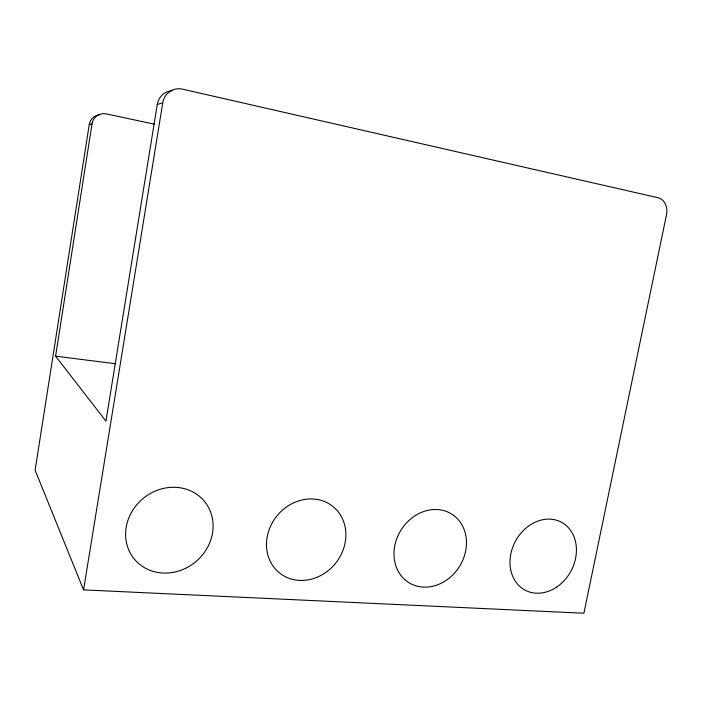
<?xml version="1.0" encoding="UTF-8"?>
<svg xmlns="http://www.w3.org/2000/svg" width="702" height="702" viewBox="0 0 702 702"><rect width="100%" height="100%" fill="white"/><g stroke="black" fill="none" stroke-linecap="round" stroke-linejoin="round"><path stroke-width="1.05" d="M99.982 114.672A12.715 12.101 51.7 0 0 89.242 124.596L35.1 470.2L83.564 589.882L583.888 613.241L666.531 214.601A14.61 11.873 -80 0 0 657.949 197.718L182.581 89.172A17.962 16.927 66.4 0 0 162.759 102.843L157.274 104.466L105.923 421.13L55.59 356.16L92.05 123.771A12.917 12.294 52.4 0 1 106.45 113.935L154.598 124.219M83.564 589.882L162.759 102.843M89.242 124.596L92.05 123.771M55.59 356.16L115.295 363.724M157.274 104.466A17.576 16.576 65.5 0 1 172.016 90.716M172.92 572.393A45.402 41.137 -39.3 0 0 205.309 502.465A45.402 41.137 -39.3 0 0 129.8 515.654A45.402 41.137 -39.3 0 0 172.92 572.393M316.646 577.421A42.638 37.689 -51.1 0 0 334.108 507.485A42.638 37.689 -51.1 0 0 267.76 534.152A42.638 37.689 -51.1 0 0 316.646 577.421M557.028 586.837A38.513 31.529 -61.7 0 0 562.469 522.823A38.513 31.529 -61.7 0 0 510.126 558.845A38.513 31.529 -61.7 0 0 557.028 586.837M442.602 582.52A40.418 34.442 -57.8 0 0 453.527 515.312A40.418 34.442 -57.8 0 0 394.533 547.104A40.418 34.442 -57.8 0 0 442.602 582.52"/></g></svg>
